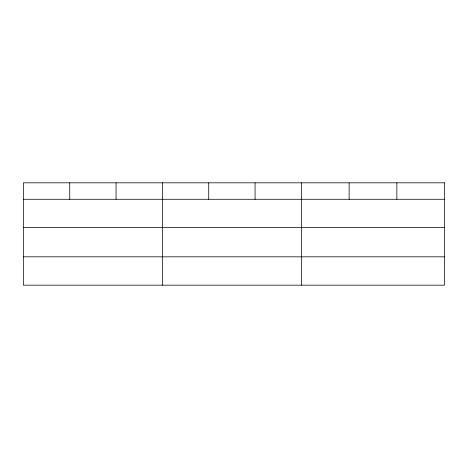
<?xml version="1.0" encoding="UTF-8"?>
<svg xmlns="http://www.w3.org/2000/svg" width="468" height="468" viewBox="0 0 468 468"><rect width="100%" height="100%" fill="white"/><g stroke="black" fill="none" stroke-linecap="round" stroke-linejoin="round"><path stroke-width="0.7" d="M23.4 199.28L444.6 199.28M23.4 227.629L444.6 227.629M23.4 256.833L444.6 256.833M396.864 182.818L396.864 199.28M349.128 182.818L349.128 199.28M301.392 182.818L301.392 285.182M255.06 182.818L255.06 199.28M208.728 182.818L208.728 199.28M162.396 182.818L162.396 285.182M116.064 182.818L116.064 199.28M69.732 182.818L69.732 199.28M444.6 182.818L23.4 182.818L23.4 285.182L444.6 285.182L444.6 182.818"/></g></svg>
